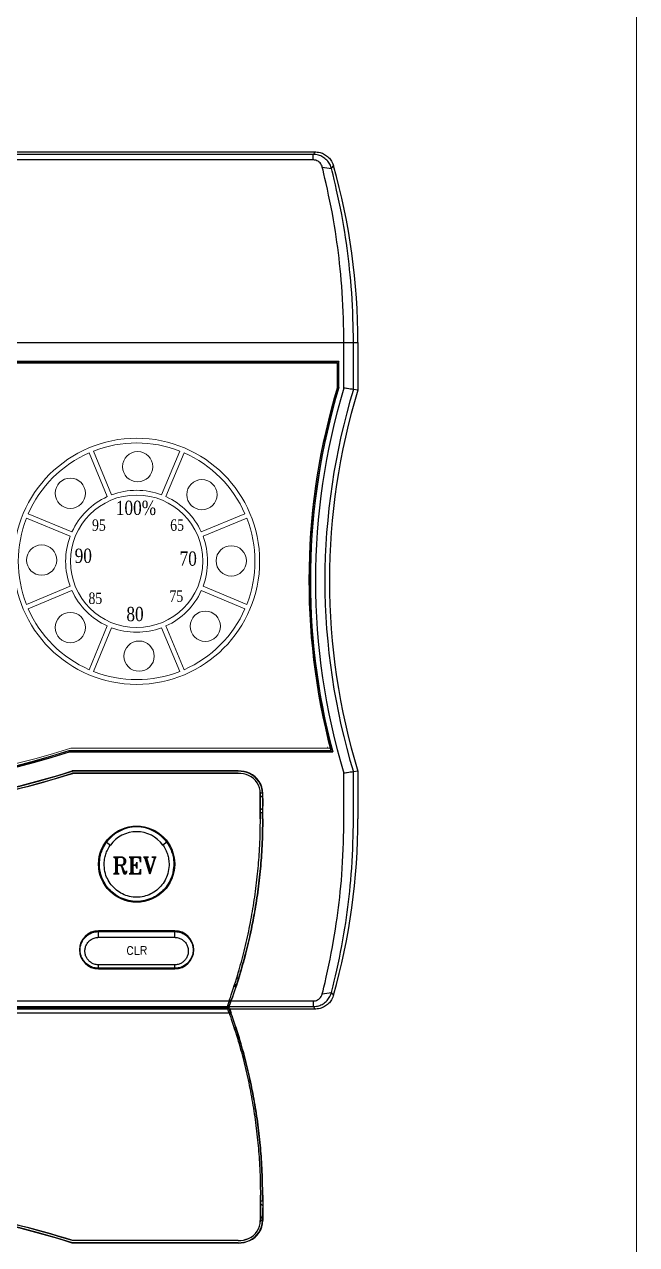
# Model space of a CAD drawing. Header units: millimetres. Extents: x 107 to 2900, y 85 to 3996.
# Drawn here: x 1112.3 to 1151.1, y 2928.8 to 3006.3 of the extents above; entities that cross this region are included whole.
import ezdxf
from ezdxf.lldxf.tags import DXFTag

# ---------------------------------------------------------------- set-up
doc = ezdxf.new("R2010")
doc.units = ezdxf.units.MM
for name, color, linetype in [('2', 7, 'Continuous'), ('70', 7, 'Continuous'), ('DEFAULT_2', 8, 'HIDDEN')]:
    doc.layers.add(name, color=color, linetype=linetype)
doc.styles.add('SS', font='batang.ttc', dxfattribs={"width": 0.8})
doc.styles.add('STYLE2', font='romant.shx')
tags = doc.linetypes.add('HIDDEN', pattern=[0.375, 0.25, -0.125]).pattern_tags.tags
tags[6:7] = [DXFTag(74, 4), DXFTag(75, 0), DXFTag(340, '0'), DXFTag(46, 1.0), DXFTag(50, 0.0), DXFTag(44, 0.0), DXFTag(45, 0.0)]
tags[4:5] = [DXFTag(74, 4), DXFTag(75, 0), DXFTag(340, '0'), DXFTag(46, 1.0), DXFTag(50, 0.0), DXFTag(44, 0.0), DXFTag(45, 0.0)]

msp = doc.modelspace()

# ---------------------------------------------------------------- linework, layer by layer
at = {"color": 7, "linetype": 'Continuous'}
for p, q in [((1063.597, 2998.193), (1130.718, 2998.193)), ((1130.599, 2998.036), (1063.717, 2998.036)), ((1130.599, 2997.683), (1130.599, 2998.036)), ((1130.599, 2997.683), (1063.717, 2997.683)), ((1131.172, 2997.221), (1131.754, 2997.142)), ((1060.88, 2986.089), (1133.435, 2986.089)), ((1132.545, 2983.199), (1132.545, 2986.089)), ((1133.148, 2983.109), (1133.148, 2986.089)), ((1133.435, 2986.089), (1133.435, 2983.066)), ((1132.226, 2984.88), (1062.09, 2984.88)), ((1132.213, 2984.867), (1062.102, 2984.867)), ((1132.135, 2984.789), (1062.18, 2984.789)), ((1132.135, 2983.259), (1132.135, 2984.789)), ((1132.226, 2984.88), (1132.213, 2984.867)), ((1132.213, 2983.248), (1132.213, 2984.867)), ((1132.226, 2983.246), (1132.226, 2984.88)), ((1132.226, 2983.246), (1132.213, 2983.248)), ((1133.435, 2983.066), (1133.148, 2983.109)), ((1115.096, 2960.193), (1131.711, 2960.193)), ((1131.812, 2960.115), (1115.108, 2960.115)), ((1115.11, 2960.102), (1131.829, 2960.102)), ((1131.829, 2960.102), (1131.812, 2960.115)), ((1125.83, 2958.893), (1115.296, 2958.893)), ((1115.296, 2958.893), (1115.3, 2958.872)), ((1125.83, 2958.872), (1115.3, 2958.872)), ((1125.83, 2958.743), (1115.319, 2958.743)), ((1125.83, 2958.893), (1125.83, 2958.872)), ((1126.544, 2958.723), (1126.552, 2958.743)), ((1132.545, 2955.858), (1132.545, 2958.748)), ((1133.435, 2958.881), (1133.148, 2958.838)), ((1133.148, 2955.858), (1133.148, 2958.838)), ((1133.435, 2958.881), (1133.435, 2955.858)), ((1127.368, 2957.484), (1127.23, 2957.484)), ((1127.239, 2955.858), (1127.239, 2957.467)), ((1127.389, 2955.858), (1127.389, 2957.467)), ((1127.368, 2956.241), (1127.23, 2956.241)), ((1127.368, 2956.241), (1127.374, 2956.248)), ((1127.368, 2955.858), (1127.368, 2956.241)), ((1125.665, 2945.168), (1125.575, 2945.259)), ((1125.592, 2945.242), (1125.687, 2945.242)), ((1125.602, 2945.342), (1125.715, 2945.342)), ((1125.734, 2945.75), (1125.843, 2945.75)), ((1131.172, 2944.751), (1131.754, 2944.829)), ((1130.719, 2943.777), (1063.597, 2943.777)), ((1069.061, 2944.289), (1125.254, 2944.289)), ((1069.108, 2943.935), (1125.207, 2943.935)), ((1069.108, 2943.882), (1125.207, 2943.882)), ((1069.19, 2943.936), (1125.125, 2943.936)), ((1069.19, 2943.882), (1125.125, 2943.882)), ((1125.114, 2943.909), (1069.202, 2943.909)), ((1125.114, 2943.909), (1069.202, 2943.909)), ((1125.113, 2943.909), (1069.203, 2943.909)), ((1125.113, 2943.908), (1069.203, 2943.908)), ((1125.113, 2943.909), (1125.125, 2943.936)), ((1125.113, 2943.909), (1125.113, 2943.909)), ((1125.113, 2943.908), (1125.113, 2943.909)), ((1125.113, 2943.908), (1125.125, 2943.882)), ((1125.158, 2944.023), (1125.259, 2944.023)), ((1125.158, 2943.795), (1125.259, 2943.795)), ((1125.245, 2943.936), (1130.599, 2943.936)), ((1125.254, 2944.268), (1125.349, 2944.268)), ((1125.271, 2944.352), (1125.39, 2944.352)), ((1125.381, 2944.289), (1130.599, 2944.289)), ((1130.599, 2944.289), (1130.599, 2943.936)), ((1069.061, 2943.529), (1125.254, 2943.529)), ((1125.254, 2943.549), (1125.349, 2943.549)), ((1125.271, 2943.466), (1125.39, 2943.466)), ((1125.665, 2942.649), (1125.575, 2942.559)), ((1125.592, 2942.576), (1125.687, 2942.576)), ((1125.602, 2942.476), (1125.715, 2942.476)), ((1125.734, 2942.068), (1125.843, 2942.068)), ((1127.368, 2931.577), (1127.23, 2931.577)), ((1127.239, 2931.96), (1127.239, 2930.351)), ((1127.368, 2931.96), (1127.368, 2931.577)), ((1127.368, 2931.577), (1127.374, 2931.57)), ((1127.389, 2931.96), (1127.389, 2930.351)), ((1127.368, 2930.334), (1127.23, 2930.334)), ((1115.296, 2928.925), (1115.3, 2928.946)), ((1125.83, 2928.925), (1115.296, 2928.925)), ((1125.83, 2928.946), (1115.3, 2928.946)), ((1125.83, 2929.075), (1115.319, 2929.075)), ((1125.83, 2928.925), (1125.83, 2928.946)), ((1126.544, 2929.095), (1126.552, 2929.075))]:
    msp.add_line(p, q, dxfattribs=at)
at = {"color": 7, "lineweight": 20}
for p, q in [((1132.131, 2984.789), (1062.6, 2984.789)), ((1132.131, 2983.269), (1132.131, 2984.789)), ((1116.368, 2979.085), (1117.518, 2976.309)), ((1117.796, 2976.423), (1116.646, 2979.201)), ((1122.116, 2979.201), (1120.966, 2976.423)), ((1121.244, 2976.309), (1122.394, 2979.085)), ((1112.385, 2974.94), (1115.162, 2973.789)), ((1115.277, 2974.067), (1112.5, 2975.217)), ((1126.262, 2975.217), (1123.485, 2974.067)), ((1123.6, 2973.789), (1126.377, 2974.94)), ((1115.162, 2970.619), (1112.385, 2969.469)), ((1112.5, 2969.191), (1115.277, 2970.341)), ((1123.485, 2970.341), (1126.262, 2969.191)), ((1126.377, 2969.469), (1123.6, 2970.619)), ((1117.518, 2968.1), (1116.368, 2965.323)), ((1116.646, 2965.208), (1117.796, 2967.985)), ((1120.966, 2967.985), (1122.116, 2965.208)), ((1122.394, 2965.323), (1121.244, 2968.1)), ((1115.195, 2960.342), (1131.71, 2960.342))]:
    msp.add_line(p, q, dxfattribs=at)
at = {"color": 7, "linetype": 'HIDDEN'}
for p, q in [((1117.469, 2954.364), (1117.714, 2954.186)), ((1121.292, 2954.364), (1121.047, 2954.186)), ((1121.799, 2948.745), (1116.962, 2948.745)), ((1116.962, 2948.331), (1116.962, 2948.745)), ((1116.962, 2948.699), (1121.799, 2948.699)), ((1116.962, 2948.331), (1121.799, 2948.331)), ((1121.799, 2948.331), (1121.799, 2948.745)), ((1121.799, 2946.582), (1116.962, 2946.582)), ((1116.962, 2946.326), (1116.962, 2946.582)), ((1121.799, 2946.365), (1116.962, 2946.365)), ((1116.962, 2946.326), (1121.799, 2946.326)), ((1121.799, 2946.326), (1121.799, 2946.582))]:
    msp.add_line(p, q, dxfattribs=at)
at = {"color": 7, "lineweight": 20}
for radius in [7.812, 4.207]:
    msp.add_circle((1119.381, 2972.204), radius, dxfattribs=at)
at = {"color": 7, "linetype": 'HIDDEN'}
msp.add_circle((1119.381, 2952.977), 2.418, dxfattribs=at)
at = {"color": 7, "linetype": 'Continuous'}
for centre, radius, start, end in [((1092.14, 2986.089), 41.295, 0, 15.77305), ((1172.836, 2970.973), 42.515, 163.20324, 194.6889), ((1172.836, 2970.973), 42.437, 163.1877, 194.82547), ((1172.836, 2970.973), 42.424, 163.18517, 194.84769), ((1172.836, 2970.973), 42.106, 163.1212, 196.8788), ((1172.836, 2970.973), 41.502, 162.99797, 197.00203), ((1172.836, 2970.973), 41.215, 162.93847, 197.06153), ((1097.158, 3016.57), 59.253, 252.36375, 287.63625), ((1097.158, 3016.57), 59.24, 252.36185, 287.63815), ((1097.158, 3016.57), 59.162, 252.35013, 287.64987), ((1097.158, 3016.57), 60.483, 252.54547, 287.45453), ((1097.158, 3016.57), 60.612, 265.85735, 287.43586), ((1097.158, 3016.57), 60.462, 272.86598, 287.4576), ((1125.83, 2957.079), 1.814, 66.51442, 90), ((1125.83, 2957.079), 1.793, 66.51442, 90), ((1125.83, 2957.079), 1.664, 66.51442, 90), ((1125.998, 2957.467), 1.241, 0, 66.51442), ((1125.998, 2957.467), 1.37, 0.70646, 66.51442), ((1125.998, 2957.467), 1.391, 0, 66.51442), ((1092.3, 2955.858), 41.136, 344.19801, 0), ((1097.158, 2871.247), 60.483, 72.54547, 107.45453), ((1097.158, 2871.247), 60.612, 72.56414, 94.14265), ((1097.158, 2871.247), 60.462, 72.5424, 87.13402), ((1125.998, 2930.351), 1.241, 293.48558, 0), ((1125.998, 2930.351), 1.37, 293.48558, 359.29354), ((1125.998, 2930.351), 1.391, 293.48558, 0), ((1125.83, 2930.739), 1.664, 270, 293.48558), ((1125.83, 2930.739), 1.793, 270, 293.48558), ((1125.83, 2930.739), 1.814, 270, 293.48558)]:
    msp.add_arc(centre, radius, start, end, dxfattribs=at)
at = {"color": 7, "linetype": 'HIDDEN'}
for centre, radius, start, end in [((1119.381, 2952.977), 2.361, 35.96257, 144.03743), ((1119.381, 2952.977), 2.059, 35.96257, 144.03743), ((1116.962, 2947.535), 1.209, 90, 270), ((1121.799, 2947.535), 1.209, 270, 90)]:
    msp.add_arc(centre, radius, start, end, dxfattribs=at)
at = {"color": 7, "linetype": 'Continuous'}
for points, knots in [([(1130.599, 2998.036), (1130.608, 2998.048), (1130.658, 2998.115), (1130.709, 2998.182), (1130.718, 2998.193)], [0, 0, 0, 0, 0.0990252, 0.1979025, 0.1979025, 0.1979025, 0.1979025]), ([(1131.754, 2997.142), (1131.749, 2997.16), (1131.691, 2997.35), (1131.578, 2997.54), (1131.353, 2997.788), (1131.066, 2997.95), (1130.843, 2998.024), (1130.624, 2998.036), (1130.599, 2998.036)], [0, 0, 0, 0, 0.11972, 0.444783, 0.766332, 1.084223, 1.398582, 1.566355, 1.566355, 1.566355, 1.566355]), ([(1130.718, 2998.193), (1130.765, 2998.193), (1131.057, 2998.166), (1131.314, 2998.049), (1131.579, 2997.849), (1131.762, 2997.633), (1131.868, 2997.359), (1131.88, 2997.314)], [0, 0, 0, 0, 0.30916, 0.624368, 0.935437, 1.250973, 1.560138, 1.560138, 1.560138, 1.560138]), ([(1131.172, 2997.221), (1131.17, 2997.23), (1131.142, 2997.328), (1131.086, 2997.426), (1130.975, 2997.554), (1130.833, 2997.639), (1130.721, 2997.677), (1130.611, 2997.683), (1130.599, 2997.683)], [0, 0, 0, 0, 0.0616005, 0.2279212, 0.3909005, 0.5506829, 0.7079364, 0.7918381, 0.7918381, 0.7918381, 0.7918381]), ([(1132.545, 2986.089), (1132.545, 2986.505), (1132.492, 2989.146), (1132.203, 2991.786), (1131.84, 2994.351), (1131.267, 2996.843), (1131.172, 2997.221)], [0, 0, 0, 0, 2.770606, 5.704749, 8.648033, 11.24226, 11.24226, 11.24226, 11.24226]), ([(1131.754, 2997.142), (1131.763, 2997.155), (1131.817, 2997.228), (1131.871, 2997.301), (1131.88, 2997.314)], [0, 0, 0, 0, 0.1068294, 0.2134868, 0.2134868, 0.2134868, 0.2134868]), ([(1133.148, 2986.089), (1133.148, 2986.502), (1133.094, 2989.125), (1132.801, 2991.747), (1132.432, 2994.294), (1131.85, 2996.767), (1131.754, 2997.142)], [0, 0, 0, 0, 2.751228, 5.665328, 8.5895, 11.168094, 11.168094, 11.168094, 11.168094]), ([(1133.148, 2983.109), (1133.118, 2983.113), (1132.925, 2983.142), (1132.768, 2983.166), (1132.575, 2983.194), (1132.545, 2983.199)], [0, 0, 0, 0, 0.2029642, 0.4064485, 0.6104534, 0.6104534, 0.6104534, 0.6104534]), ([(1133.148, 2958.838), (1133.118, 2958.834), (1132.925, 2958.805), (1132.768, 2958.781), (1132.575, 2958.753), (1132.545, 2958.748)], [0, 0, 0, 0, 0.2029642, 0.4064485, 0.6104534, 0.6104534, 0.6104534, 0.6104534]), ([(1127.389, 2957.186), (1127.383, 2957.194), (1127.333, 2957.265), (1127.254, 2957.308), (1127.235, 2957.316)], [0, 0, 0, 0, 0.0648173, 0.2028749, 0.2028749, 0.2028749, 0.2028749]), ([(1127.368, 2957.484), (1127.368, 2957.484), (1127.371, 2957.481), (1127.374, 2957.478), (1127.374, 2957.478)], [0, 0, 0, 0, 0.004632051, 0.009261733, 0.009261733, 0.009261733, 0.009261733]), ([(1127.389, 2956.539), (1127.383, 2956.531), (1127.333, 2956.46), (1127.254, 2956.418), (1127.235, 2956.409)], [0, 0, 0, 0, 0.0646553, 0.2027129, 0.2027129, 0.2027129, 0.2027129]), ([(1125.254, 2944.289), (1125.328, 2944.498), (1125.769, 2945.806), (1126.117, 2947.075), (1126.472, 2948.545), (1126.747, 2949.979), (1126.966, 2951.422), (1127.123, 2952.928), (1127.218, 2954.246), (1127.239, 2955.634), (1127.239, 2955.858)], [0, 0, 0, 0, 1.477822, 2.95097, 4.420743, 5.888164, 7.354818, 8.824894, 10.302909, 11.793496, 11.793496, 11.793496, 11.793496]), ([(1127.389, 2955.858), (1127.389, 2955.633), (1127.367, 2954.231), (1127.269, 2952.899), (1127.108, 2951.378), (1126.883, 2949.929), (1126.603, 2948.502), (1126.247, 2947.047), (1125.897, 2945.792), (1125.455, 2944.497), (1125.381, 2944.289)], [0, 0, 0, 0, 1.500316, 2.997742, 4.486704, 5.961538, 7.421021, 8.873594, 10.329585, 11.798847, 11.798847, 11.798847, 11.798847]), ([(1127.368, 2955.858), (1127.368, 2955.634), (1127.346, 2954.237), (1127.249, 2952.912), (1127.087, 2951.394), (1126.869, 2949.966), (1126.576, 2948.498), (1126.284, 2947.246), (1125.907, 2945.956), (1125.843, 2945.75)], [0, 0, 0, 0, 1.494662, 2.986201, 4.468737, 5.936003, 7.38544, 8.823571, 10.259739, 10.259739, 10.259739, 10.259739]), ([(1131.172, 2944.751), (1131.268, 2945.135), (1131.846, 2947.641), (1132.208, 2950.211), (1132.492, 2952.829), (1132.545, 2955.447), (1132.545, 2955.858)], [0, 0, 0, 0, 2.638358, 5.563262, 8.4786, 11.217798, 11.217798, 11.217798, 11.217798]), ([(1131.754, 2944.829), (1131.852, 2945.21), (1132.438, 2947.697), (1132.806, 2950.25), (1133.095, 2952.85), (1133.148, 2955.45), (1133.148, 2955.858)], [0, 0, 0, 0, 2.622611, 5.528679, 8.424266, 11.144464, 11.144464, 11.144464, 11.144464]), ([(1125.709, 2945.326), (1125.709, 2945.318), (1125.69, 2945.249), (1125.669, 2945.181), (1125.664, 2945.164)], [0, 0, 0, 0, 0.0510284, 0.1677946, 0.1677946, 0.1677946, 0.1677946]), ([(1125.66, 2945.149), (1125.653, 2945.127), (1125.608, 2944.984), (1125.562, 2944.842), (1125.552, 2944.814)], [0, 0, 0, 0, 0.1524233, 0.3517508, 0.3517508, 0.3517508, 0.3517508]), ([(1130.599, 2943.936), (1130.615, 2943.936), (1130.802, 2943.942), (1131.008, 2943.998), (1131.304, 2944.146), (1131.539, 2944.38), (1131.675, 2944.583), (1131.747, 2944.802), (1131.754, 2944.829)], [0, 0, 0, 0, 0.107285, 0.420634, 0.738325, 1.05958, 1.384279, 1.565752, 1.565752, 1.565752, 1.565752]), ([(1130.599, 2944.289), (1130.607, 2944.289), (1130.701, 2944.292), (1130.803, 2944.321), (1130.951, 2944.398), (1131.068, 2944.519), (1131.134, 2944.624), (1131.169, 2944.737), (1131.172, 2944.751)], [0, 0, 0, 0, 0.0536616, 0.2103536, 0.3698329, 0.5323734, 0.698215, 0.791521, 0.791521, 0.791521, 0.791521]), ([(1131.881, 2944.656), (1131.868, 2944.611), (1131.762, 2944.337), (1131.58, 2944.122), (1131.315, 2943.922), (1131.058, 2943.805), (1130.765, 2943.777), (1130.719, 2943.777)], [0, 0, 0, 0, 0.309046, 0.623943, 0.934885, 1.250475, 1.559533, 1.559533, 1.559533, 1.559533]), ([(1131.754, 2944.829), (1131.763, 2944.816), (1131.817, 2944.742), (1131.871, 2944.669), (1131.881, 2944.656)], [0, 0, 0, 0, 0.1071621, 0.2141514, 0.2141514, 0.2141514, 0.2141514]), ([(1125.254, 2944.289), (1125.248, 2944.271), (1125.207, 2944.158), (1125.174, 2944.066), (1125.132, 2943.953), (1125.125, 2943.936)], [0, 0, 0, 0, 0.1255102, 0.2509669, 0.3763696, 0.3763696, 0.3763696, 0.3763696]), ([(1125.254, 2943.529), (1125.248, 2943.546), (1125.207, 2943.66), (1125.174, 2943.752), (1125.132, 2943.865), (1125.125, 2943.882)], [0, 0, 0, 0, 0.1255102, 0.2509669, 0.3763696, 0.3763696, 0.3763696, 0.3763696]), ([(1125.207, 2943.935), (1125.209, 2943.933), (1125.22, 2943.918), (1125.231, 2943.903), (1125.233, 2943.9)], [0, 0, 0, 0, 0.02182309, 0.043651, 0.043651, 0.043651, 0.043651]), ([(1125.207, 2943.882), (1125.209, 2943.885), (1125.22, 2943.9), (1125.231, 2943.915), (1125.233, 2943.918)], [0, 0, 0, 0, 0.02182309, 0.043651, 0.043651, 0.043651, 0.043651]), ([(1125.259, 2944.023), (1125.255, 2944.013), (1125.236, 2943.961), (1125.217, 2943.91), (1125.215, 2943.902)], [0, 0, 0, 0, 0.0750305, 0.1287146, 0.1287146, 0.1287146, 0.1287146]), ([(1125.259, 2943.795), (1125.255, 2943.805), (1125.236, 2943.857), (1125.217, 2943.908), (1125.215, 2943.915)], [0, 0, 0, 0, 0.0750305, 0.1287146, 0.1287146, 0.1287146, 0.1287146]), ([(1130.599, 2943.936), (1130.608, 2943.924), (1130.659, 2943.857), (1130.71, 2943.789), (1130.719, 2943.777)], [0, 0, 0, 0, 0.0993764, 0.1985982, 0.1985982, 0.1985982, 0.1985982]), ([(1125.254, 2943.529), (1125.328, 2943.32), (1125.769, 2942.012), (1126.117, 2940.743), (1126.472, 2939.273), (1126.747, 2937.839), (1126.966, 2936.395), (1127.123, 2934.89), (1127.218, 2933.572), (1127.239, 2932.184), (1127.239, 2931.96)], [0, 0, 0, 0, 1.477822, 2.95097, 4.420743, 5.888164, 7.354818, 8.824894, 10.302909, 11.793496, 11.793496, 11.793496, 11.793496]), ([(1127.389, 2931.96), (1127.389, 2932.185), (1127.367, 2933.587), (1127.269, 2934.919), (1127.108, 2936.439), (1126.883, 2937.889), (1126.603, 2939.316), (1126.247, 2940.77), (1125.897, 2942.026), (1125.455, 2943.321), (1125.381, 2943.529)], [0, 0, 0, 0, 1.500316, 2.997742, 4.486704, 5.961538, 7.421021, 8.873594, 10.329585, 11.798847, 11.798847, 11.798847, 11.798847]), ([(1125.66, 2942.669), (1125.653, 2942.691), (1125.608, 2942.833), (1125.562, 2942.975), (1125.552, 2943.004)], [0, 0, 0, 0, 0.1524233, 0.3517508, 0.3517508, 0.3517508, 0.3517508]), ([(1125.709, 2942.492), (1125.709, 2942.499), (1125.69, 2942.568), (1125.669, 2942.637), (1125.664, 2942.653)], [0, 0, 0, 0, 0.0510284, 0.1677946, 0.1677946, 0.1677946, 0.1677946]), ([(1127.368, 2931.96), (1127.368, 2932.184), (1127.346, 2933.581), (1127.249, 2934.906), (1127.087, 2936.424), (1126.869, 2937.852), (1126.576, 2939.32), (1126.284, 2940.572), (1125.907, 2941.862), (1125.843, 2942.068)], [0, 0, 0, 0, 1.494662, 2.986201, 4.468737, 5.936003, 7.38544, 8.823571, 10.259739, 10.259739, 10.259739, 10.259739]), ([(1127.389, 2931.279), (1127.383, 2931.287), (1127.333, 2931.358), (1127.254, 2931.4), (1127.235, 2931.409)], [0, 0, 0, 0, 0.0646553, 0.2027129, 0.2027129, 0.2027129, 0.2027129]), ([(1127.389, 2930.632), (1127.383, 2930.624), (1127.333, 2930.553), (1127.254, 2930.51), (1127.235, 2930.502)], [0, 0, 0, 0, 0.0648173, 0.2028749, 0.2028749, 0.2028749, 0.2028749]), ([(1127.368, 2930.334), (1127.368, 2930.334), (1127.371, 2930.337), (1127.374, 2930.34), (1127.374, 2930.34)], [0, 0, 0, 0, 0.004632051, 0.009261733, 0.009261733, 0.009261733, 0.009261733])]:
    msp.add_open_spline(points, degree=3, knots=knots, dxfattribs=at)
at = {"color": 7, "lineweight": 20}
for points in [[(1132.131, 2983.269), (1129.88, 2975.811), (1129.734, 2967.877), (1131.71, 2960.342)], [(1122.116, 2979.201), (1120.358, 2979.888), (1118.404, 2979.888), (1116.646, 2979.201)], [(1116.368, 2979.085), (1114.638, 2978.328), (1113.257, 2976.947), (1112.5, 2975.217)], [(1126.262, 2975.217), (1125.505, 2976.947), (1124.124, 2978.328), (1122.394, 2979.085)], [(1117.518, 2976.309), (1116.524, 2975.857), (1115.728, 2975.061), (1115.277, 2974.067)], [(1120.966, 2976.423), (1119.944, 2976.807), (1118.818, 2976.807), (1117.796, 2976.423)], [(1123.485, 2974.067), (1123.034, 2975.061), (1122.238, 2975.857), (1121.244, 2976.309)], [(1112.385, 2974.94), (1111.697, 2973.181), (1111.697, 2971.228), (1112.385, 2969.469)], [(1126.377, 2969.469), (1127.065, 2971.228), (1127.065, 2973.181), (1126.377, 2974.94)], [(1115.162, 2973.789), (1114.778, 2972.767), (1114.778, 2971.641), (1115.162, 2970.619)], [(1123.6, 2970.619), (1123.984, 2971.641), (1123.984, 2972.767), (1123.6, 2973.789)], [(1115.277, 2970.341), (1115.728, 2969.348), (1116.524, 2968.551), (1117.518, 2968.1)], [(1121.244, 2968.1), (1122.238, 2968.551), (1123.034, 2969.348), (1123.485, 2970.341)], [(1112.5, 2969.191), (1113.257, 2967.461), (1114.638, 2966.08), (1116.368, 2965.323)], [(1122.394, 2965.323), (1124.124, 2966.08), (1125.505, 2967.461), (1126.262, 2969.191)], [(1117.796, 2967.985), (1118.818, 2967.601), (1119.944, 2967.601), (1120.966, 2967.985)], [(1116.646, 2965.208), (1118.404, 2964.52), (1120.358, 2964.52), (1122.116, 2965.208)], [(1079.536, 2960.342), (1091.136, 2956.651), (1103.595, 2956.651), (1115.195, 2960.342)]]:
    msp.add_open_spline(points, degree=3, dxfattribs=at)
at = {"color": 7, "linetype": 'Continuous'}
for points in [[(1127.374, 2957.478), (1127.375, 2957.476), (1127.376, 2957.469), (1127.376, 2957.467)], [(1125.843, 2945.75), (1125.824, 2945.686), (1125.73, 2945.389), (1125.709, 2945.326)], [(1125.552, 2944.814), (1125.519, 2944.72), (1125.355, 2944.285), (1125.321, 2944.191)], [(1125.664, 2945.164), (1125.663, 2945.162), (1125.66, 2945.151), (1125.66, 2945.149)], [(1125.215, 2943.915), (1125.213, 2943.918), (1125.208, 2943.932), (1125.207, 2943.935)], [(1125.215, 2943.902), (1125.213, 2943.899), (1125.208, 2943.885), (1125.207, 2943.882)], [(1125.233, 2943.918), (1125.234, 2943.921), (1125.243, 2943.933), (1125.245, 2943.936)], [(1125.233, 2943.9), (1125.234, 2943.897), (1125.243, 2943.885), (1125.245, 2943.882)], [(1125.245, 2943.936), (1125.252, 2943.953), (1125.284, 2944.036), (1125.291, 2944.053)], [(1125.245, 2943.882), (1125.252, 2943.865), (1125.284, 2943.782), (1125.291, 2943.765)], [(1125.29, 2944.107), (1125.285, 2944.094), (1125.264, 2944.036), (1125.259, 2944.023)], [(1125.29, 2943.711), (1125.285, 2943.723), (1125.264, 2943.782), (1125.259, 2943.795)], [(1125.321, 2944.191), (1125.316, 2944.178), (1125.295, 2944.12), (1125.29, 2944.107)], [(1125.321, 2943.627), (1125.316, 2943.64), (1125.295, 2943.698), (1125.29, 2943.711)], [(1125.291, 2944.053), (1125.298, 2944.071), (1125.329, 2944.153), (1125.336, 2944.171)], [(1125.291, 2943.765), (1125.298, 2943.747), (1125.329, 2943.664), (1125.336, 2943.647)], [(1125.336, 2944.171), (1125.343, 2944.189), (1125.374, 2944.271), (1125.381, 2944.289)], [(1125.336, 2943.647), (1125.343, 2943.629), (1125.374, 2943.546), (1125.381, 2943.529)], [(1125.552, 2943.004), (1125.519, 2943.098), (1125.355, 2943.533), (1125.321, 2943.627)], [(1125.664, 2942.653), (1125.663, 2942.656), (1125.66, 2942.666), (1125.66, 2942.669)], [(1125.843, 2942.068), (1125.824, 2942.132), (1125.73, 2942.428), (1125.709, 2942.492)], [(1127.374, 2930.34), (1127.375, 2930.341), (1127.376, 2930.349), (1127.376, 2930.351)]]:
    msp.add_open_spline(points, degree=3, dxfattribs=at)
at = {"color": 7, "linetype": 'HIDDEN'}
for points, knots in [([(1117.019, 2952.977), (1117.019, 2953.033), (1117.037, 2953.378), (1117.131, 2953.709), (1117.25, 2954.031), (1117.437, 2954.319), (1117.469, 2954.364)], [0, 0, 0, 0, 0.370884, 0.74263, 1.112365, 1.480754, 1.480754, 1.480754, 1.480754]), ([(1117.321, 2952.963), (1117.321, 2953.013), (1117.337, 2953.317), (1117.419, 2953.609), (1117.522, 2953.892), (1117.686, 2954.147), (1117.714, 2954.186)], [0, 0, 0, 0, 0.326908, 0.654741, 0.980348, 1.304025, 1.304025, 1.304025, 1.304025]), ([(1121.047, 2954.186), (1121.076, 2954.147), (1121.239, 2953.892), (1121.343, 2953.609), (1121.424, 2953.317), (1121.44, 2953.013), (1121.44, 2952.963)], [0, 0, 0, 0, 0.323846, 0.649465, 0.977176, 1.304025, 1.304025, 1.304025, 1.304025]), ([(1121.292, 2954.364), (1121.325, 2954.319), (1121.512, 2954.03), (1121.631, 2953.709), (1121.724, 2953.378), (1121.743, 2953.033), (1121.743, 2952.977)], [0, 0, 0, 0, 0.368584, 0.738314, 1.109918, 1.480754, 1.480754, 1.480754, 1.480754]), ([(1121.743, 2952.977), (1121.743, 2952.898), (1121.703, 2952.401), (1121.527, 2951.954), (1121.242, 2951.485), (1120.864, 2951.112), (1120.412, 2950.827), (1119.909, 2950.652), (1119.381, 2950.592), (1118.852, 2950.652), (1118.349, 2950.827), (1117.897, 2951.112), (1117.519, 2951.485), (1117.235, 2951.954), (1117.058, 2952.401), (1117.019, 2952.898), (1117.019, 2952.977)], [0, 0, 0, 0, 0.529722, 1.059815, 1.590334, 2.120311, 2.649488, 3.177589, 3.704969, 4.23235, 4.760452, 5.289631, 5.819606, 6.350123, 6.880218, 7.409938, 7.409938, 7.409938, 7.409938]), ([(1121.44, 2952.963), (1121.44, 2952.893), (1121.406, 2952.456), (1121.253, 2952.062), (1121.005, 2951.649), (1120.675, 2951.319), (1120.281, 2951.068), (1119.842, 2950.913), (1119.381, 2950.86), (1118.919, 2950.913), (1118.48, 2951.068), (1118.086, 2951.319), (1117.757, 2951.649), (1117.509, 2952.062), (1117.355, 2952.456), (1117.321, 2952.893), (1117.321, 2952.963)], [0, 0, 0, 0, 0.466707, 0.933653, 1.400099, 1.86497, 2.328039, 2.789287, 3.249424, 3.709554, 4.170794, 4.633857, 5.098719, 5.565155, 6.032096, 6.498786, 6.498786, 6.498786, 6.498786]), ([(1116.962, 2946.365), (1116.917, 2946.365), (1116.635, 2946.391), (1116.385, 2946.506), (1116.131, 2946.692), (1115.944, 2946.936), (1115.823, 2947.222), (1115.782, 2947.531), (1115.822, 2947.839), (1115.943, 2948.125), (1116.129, 2948.369), (1116.383, 2948.556), (1116.633, 2948.672), (1116.917, 2948.699), (1116.962, 2948.699)], [0, 0, 0, 0, 0.300211, 0.602016, 0.906003, 1.211823, 1.519269, 1.827247, 2.134797, 2.44129, 2.746397, 3.050441, 3.353386, 3.655496, 3.655496, 3.655496, 3.655496]), ([(1116.962, 2946.582), (1116.929, 2946.582), (1116.719, 2946.602), (1116.534, 2946.689), (1116.346, 2946.828), (1116.207, 2947.011), (1116.118, 2947.226), (1116.088, 2947.457), (1116.118, 2947.688), (1116.207, 2947.902), (1116.345, 2948.085), (1116.533, 2948.224), (1116.719, 2948.311), (1116.929, 2948.331), (1116.962, 2948.331)], [0, 0, 0, 0, 0.22248, 0.44671, 0.673113, 0.901526, 1.13171, 1.362598, 1.593078, 1.822324, 2.049872, 2.275899, 2.500493, 2.723877, 2.723877, 2.723877, 2.723877]), ([(1121.799, 2948.699), (1121.845, 2948.699), (1122.128, 2948.672), (1122.379, 2948.556), (1122.633, 2948.369), (1122.819, 2948.125), (1122.939, 2947.839), (1122.98, 2947.531), (1122.939, 2947.222), (1122.818, 2946.936), (1122.63, 2946.692), (1122.376, 2946.506), (1122.126, 2946.391), (1121.844, 2946.365), (1121.799, 2946.365)], [0, 0, 0, 0, 0.30224, 0.605249, 0.90938, 1.214465, 1.520975, 1.828534, 2.136518, 2.443957, 2.749808, 3.053709, 3.355412, 3.655496, 3.655496, 3.655496, 3.655496]), ([(1121.799, 2948.331), (1121.833, 2948.331), (1122.043, 2948.311), (1122.228, 2948.224), (1122.416, 2948.085), (1122.555, 2947.902), (1122.644, 2947.688), (1122.674, 2947.457), (1122.644, 2947.226), (1122.554, 2947.011), (1122.416, 2946.828), (1122.227, 2946.688), (1122.042, 2946.602), (1121.833, 2946.582), (1121.799, 2946.582)], [0, 0, 0, 0, 0.22347, 0.448126, 0.674232, 0.901783, 1.131063, 1.361568, 1.592442, 1.8226, 2.051016, 2.277339, 2.501481, 2.723877, 2.723877, 2.723877, 2.723877])]:
    msp.add_open_spline(points, degree=3, knots=knots, dxfattribs=at)
at = {"layer": '2', "color": 7, "lineweight": 20}
for centre in [(1119.445, 2978.208), (1115.172, 2976.522), (1123.528, 2976.431), (1113.352, 2972.28), (1125.388, 2972.23), (1115.172, 2967.998), (1123.743, 2968.079), (1119.538, 2966.181)]:
    msp.add_circle(centre, 0.961, dxfattribs=at)
for points in [[(1132.135, 2984.789), (1132.135, 2984.787), (1132.133, 2984.785), (1132.131, 2984.785), (1132.129, 2984.785), (1132.128, 2984.787), (1132.128, 2984.789), (1132.128, 2984.791), (1132.129, 2984.793), (1132.131, 2984.793), (1132.133, 2984.793), (1132.135, 2984.791), (1132.135, 2984.789)], [(1132.135, 2984.789), (1132.135, 2984.787), (1132.133, 2984.785), (1132.131, 2984.785), (1132.129, 2984.785), (1132.128, 2984.787), (1132.128, 2984.789), (1132.128, 2984.791), (1132.129, 2984.793), (1132.131, 2984.793), (1132.133, 2984.793), (1132.135, 2984.791), (1132.135, 2984.789)], [(1132.135, 2983.269), (1132.135, 2983.267), (1132.133, 2983.265), (1132.131, 2983.265), (1132.129, 2983.265), (1132.128, 2983.267), (1132.128, 2983.269), (1132.128, 2983.271), (1132.129, 2983.273), (1132.131, 2983.273), (1132.133, 2983.273), (1132.135, 2983.271), (1132.135, 2983.269)], [(1131.713, 2960.342), (1131.713, 2960.34), (1131.712, 2960.338), (1131.71, 2960.338), (1131.708, 2960.338), (1131.706, 2960.34), (1131.706, 2960.342), (1131.706, 2960.344), (1131.708, 2960.346), (1131.71, 2960.346), (1131.712, 2960.346), (1131.713, 2960.344), (1131.713, 2960.342)]]:
    msp.add_open_spline(points, degree=3, knots=[0, 0, 0, 0, 1, 1, 1, 2, 2, 2, 3, 3, 3, 4, 4, 4, 4], dxfattribs=at)
at = {"layer": '70', "color": 1, "lineweight": 15}
msp.add_line((1151.127, 2712.738), (1151.123, 3073.086), dxfattribs=at)
at = {"layer": 'DEFAULT_2', "color": 8, "linetype": 'HIDDEN'}
for p, q in [((1132.226, 2983.246), (1132.233, 2983.245)), ((1132.647, 2983.184), (1132.639, 2983.185)), ((1132.698, 2983.176), (1132.693, 2983.177)), ((1125.83, 2960.156), (1115.101, 2960.156)), ((1115.103, 2960.146), (1125.83, 2960.146)), ((1131.488, 2960.397), (1131.494, 2960.399)), ((1115.32, 2958.737), (1115.319, 2958.743)), ((1125.83, 2958.737), (1115.32, 2958.737)), ((1125.83, 2958.737), (1125.83, 2958.743)), ((1126.493, 2958.605), (1126.49, 2958.6)), ((1132.647, 2958.763), (1132.639, 2958.762)), ((1132.698, 2958.771), (1132.693, 2958.77)), ((1127.239, 2957.467), (1127.233, 2957.467)), ((1127.233, 2955.858), (1127.233, 2957.467)), ((1127.376, 2957.467), (1127.389, 2957.467)), ((1127.385, 2956.873), (1127.385, 2956.852)), ((1127.233, 2931.96), (1127.233, 2930.351)), ((1127.385, 2930.945), (1127.385, 2930.966)), ((1127.239, 2930.351), (1127.233, 2930.351)), ((1127.376, 2930.351), (1127.389, 2930.351)), ((1115.32, 2929.081), (1115.319, 2929.075)), ((1125.83, 2929.081), (1115.32, 2929.081)), ((1125.83, 2929.081), (1125.83, 2929.075)), ((1126.493, 2929.212), (1126.49, 2929.218))]:
    msp.add_line(p, q, dxfattribs=at)
for centre, radius, start, end in [((1097.158, 3016.57), 60.618, 272.87658, 287.43494), ((1125.83, 2957.079), 1.658, 66.51442, 90), ((1125.998, 2957.467), 1.235, 0, 66.51442), ((1097.158, 2871.247), 60.618, 72.56506, 87.12342), ((1125.998, 2930.351), 1.235, 293.48558, 0), ((1125.83, 2930.739), 1.658, 270, 293.48558)]:
    msp.add_arc(centre, radius, start, end, dxfattribs=at)
for points in [[(1127.376, 2957.467), (1127.377, 2957.459), (1127.379, 2957.422), (1127.379, 2957.414)], [(1127.385, 2956.852), (1127.385, 2956.824), (1127.384, 2956.695), (1127.384, 2956.667)], [(1125.85, 2945.773), (1125.849, 2945.769), (1125.844, 2945.753), (1125.843, 2945.75)], [(1125.85, 2942.045), (1125.849, 2942.049), (1125.844, 2942.064), (1125.843, 2942.068)], [(1127.385, 2930.966), (1127.385, 2930.993), (1127.384, 2931.123), (1127.384, 2931.15)], [(1127.376, 2930.351), (1127.377, 2930.358), (1127.379, 2930.395), (1127.379, 2930.403)]]:
    msp.add_open_spline(points, degree=3, dxfattribs=at)
for points in [[(1127.379, 2957.414), (1127.379, 2957.4), (1127.382, 2957.298), (1127.383, 2957.185), (1127.385, 2957.046), (1127.385, 2956.898), (1127.385, 2956.873)], [(1127.379, 2930.403), (1127.379, 2930.418), (1127.382, 2930.52), (1127.383, 2930.633), (1127.385, 2930.772), (1127.385, 2930.92), (1127.385, 2930.945)]]:
    msp.add_open_spline(points, degree=3, knots=[0, 0, 0, 0, 0.0943321, 0.2228002, 0.3755977, 0.5413919, 0.5413919, 0.5413919, 0.5413919], dxfattribs=at)

# ---------------------------------------------------------------- texts
at = {"color": 0, "style": 'SS', "width": 0.8}
for s, height, p in [('100%', 0.9069, (1118.061, 2975.145)), ('95', 0.7255, (1116.547, 2974.14)), ('65', 0.7255, (1121.512, 2974.14)), ('90', 0.9069, (1115.447, 2972.101)), ('70', 0.9069, (1122.109, 2971.919)), ('85', 0.7255, (1116.323, 2969.495)), ('75', 0.7255, (1121.467, 2969.629)), ('80', 0.9069, (1118.732, 2968.402))]:
    msp.add_text(s, height=height, dxfattribs=at).set_placement(p)
at = {"color": 0, "style": 'STYLE2'}
for s, height, p in [('REV', 1.0516, (1117.827, 2952.36)), ('CLR', 0.5258, (1118.725, 2947.231))]:
    msp.add_text(s, height=height, dxfattribs=at).set_placement(p)

doc.saveas('drawing.dxf')
